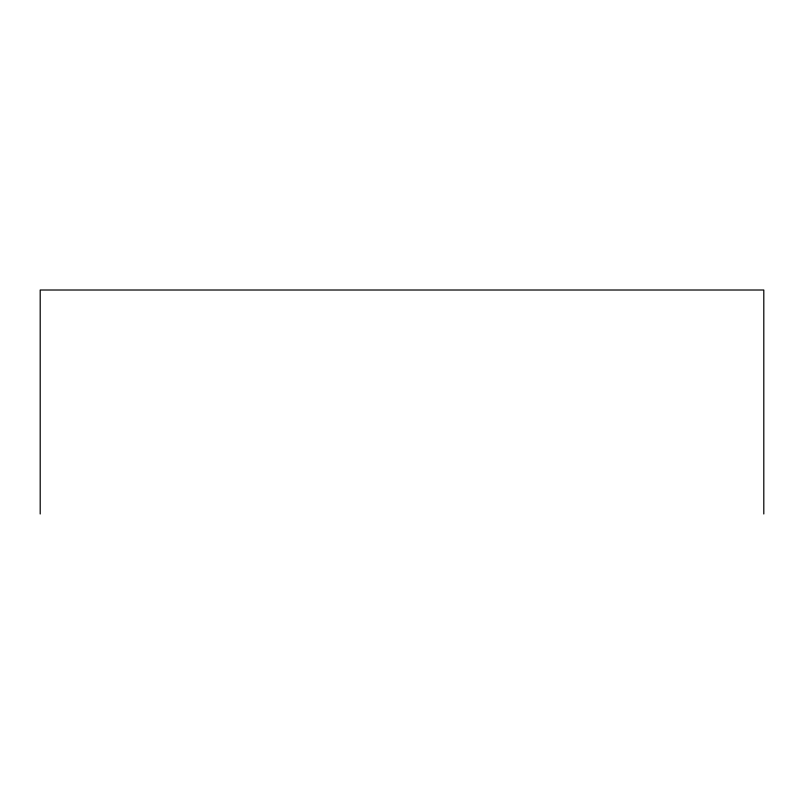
<?xml version="1.0" encoding="UTF-8"?>
<svg xmlns="http://www.w3.org/2000/svg" width="804" height="804" viewBox="0 0 804 804"><rect width="100%" height="100%" fill="white"/><g stroke="black" fill="none" stroke-linecap="round" stroke-linejoin="round"><path stroke-width="1.21" d="M763.8 513.987L763.8 290.013L40.2 290.013L40.2 513.987"/></g></svg>
